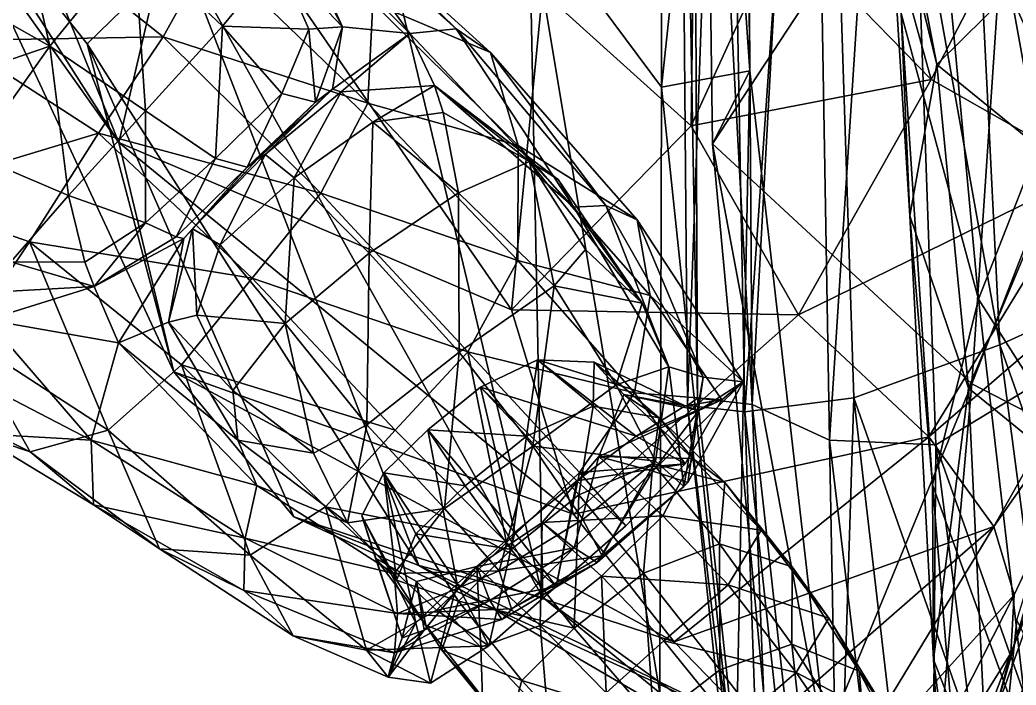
# Model space of a CAD drawing. Extents: x -76 to 76, y -20 to 79.
# Drawn here: x -2.969 to -1.429, y -11.153 to -10.124 of the extents above; entities that cross this region are included whole.
import ezdxf

# ---------------------------------------------------------------- set-up
doc = ezdxf.new("R2010")
doc.units = 0

msp = doc.modelspace()

# ---------------------------------------------------------------- linework, layer by layer
for points in [[(-1.5341, -9.0196, 29.2167), (-1.354, -8.9722, 29.2577), (-1.2498, -10.5338, 28.97)], [(-1.8369, -10.719, 29.5182), (-1.8488, -8.9928, 29.7515), (-1.9289, -9.0219, 29.6472)], [(-1.747, -9.0635, 29.8014), (-1.8488, -8.9928, 29.7515), (-1.8369, -10.719, 29.5182)], [(-1.9215, -10.709, 29.4018), (-1.9289, -9.0219, 29.6472), (-1.9511, -9.0791, 29.5125)], [(-1.9215, -10.709, 29.4018), (-1.8369, -10.719, 29.5182), (-1.9289, -9.0219, 29.6472)], [(-1.5341, -9.0196, 29.2167), (-1.4543, -10.6265, 28.918), (-1.7329, -9.0705, 29.2607)], [(-1.4543, -10.6265, 28.918), (-1.5341, -9.0196, 29.2167), (-1.2498, -10.5338, 28.97)], [(-3.3299, -9.0465, 13.2909), (-3.5645, -9.2606, 11.8281), (-2.8165, -10.3138, 13.3911)], [(-2.7079, -9.849, 14.0863), (-3.3299, -9.0465, 13.2909), (-2.8165, -10.3138, 13.3911)], [(-1.9798, -9.0726, 9.8239), (-1.9771, -10.2282, 10.5714), (-2.1819, -9.9529, 10.607)], [(-1.9798, -9.0726, 9.8239), (-1.8534, -9.0659, 9.8929), (-1.9771, -10.2282, 10.5714)], [(-1.8534, -9.0659, 9.8929), (-1.8404, -10.2029, 10.6231), (-1.9771, -10.2282, 10.5714)], [(-1.8534, -9.0659, 9.8929), (-1.9137, -9.1459, 9.7887), (-1.8404, -10.2029, 10.6231)], [(-1.8484, -10.7301, 29.0916), (-1.8788, -9.0928, 29.3715), (-1.7329, -9.0705, 29.2607)], [(-1.6798, -10.7085, 28.9619), (-1.8484, -10.7301, 29.0916), (-1.7329, -9.0705, 29.2607)], [(-1.7173, -10.774, 29.5924), (-1.747, -9.0635, 29.8014), (-1.8369, -10.719, 29.5182)], [(-1.747, -9.0635, 29.8014), (-1.7173, -10.774, 29.5924), (-1.6109, -9.1267, 29.7903)], [(-1.4543, -10.6265, 28.918), (-1.6798, -10.7085, 28.9619), (-1.7329, -9.0705, 29.2607)], [(-1.9368, -10.7205, 29.2555), (-1.9511, -9.0791, 29.5125), (-1.8788, -9.0928, 29.3715)], [(-1.9368, -10.7205, 29.2555), (-1.9215, -10.709, 29.4018), (-1.9511, -9.0791, 29.5125)], [(-1.3344, -10.6486, 29.4918), (-1.4274, -9.0751, 29.7113), (-1.6109, -9.1267, 29.7903)], [(-1.8484, -10.7301, 29.0916), (-1.9368, -10.7205, 29.2555), (-1.8788, -9.0928, 29.3715)], [(-1.7173, -10.774, 29.5924), (-1.5531, -10.7814, 29.5938), (-1.6109, -9.1267, 29.7903)], [(-1.5531, -10.7814, 29.5938), (-1.3344, -10.6486, 29.4918), (-1.6109, -9.1267, 29.7903)], [(-1.9137, -9.1459, 9.7887), (-1.8985, -10.3159, 10.5526), (-1.8404, -10.2029, 10.6231)], [(-1.9137, -9.1459, 9.7887), (-1.4237, -9.5928, 9.5305), (-1.8985, -10.3159, 10.5526)], [(-2.8165, -10.3138, 13.3911), (-3.5645, -9.2606, 11.8281), (-3.1118, -9.8516, 11.5283)], [(-1.4237, -9.5928, 9.5305), (-1.4975, -10.6868, 10.4346), (-1.8985, -10.3159, 10.5526)], [(-1.4237, -9.5928, 9.5305), (-1.1426, -9.7728, 9.4543), (-1.4975, -10.6868, 10.4346)], [(-1.365, -10.2449, 26.7323), (-1.4461, -9.6045, 26.1113), (-1.5551, -9.8267, 25.8263)], [(-1.365, -10.2449, 26.7323), (-1.2146, -9.9039, 26.6989), (-1.4461, -9.6045, 26.1113)], [(-2.7196, -10.0189, 11.115), (-2.486, -9.6561, 10.6308), (-2.1609, -11.0175, 12.5954)], [(-2.1609, -11.0175, 12.5954), (-2.486, -9.6561, 10.6308), (-2.1819, -9.9529, 10.607)], [(-1.1426, -9.7728, 9.4543), (-1.2584, -10.8103, 10.3688), (-1.4975, -10.6868, 10.4346)], [(-1.6775, -9.7924, 21.9784), (-1.7908, -9.9799, 20.0964), (-1.5604, -10.2162, 20.1035)], [(-1.4365, -9.9778, 21.9981), (-1.6775, -9.7924, 21.9784), (-1.5604, -10.2162, 20.1035)], [(-2.9685, -9.9739, 1.0641), (-3.1548, -9.8081, 1.0605), (-3.0695, -10.1563, 1.179)], [(-1.487, -10.5558, 26.546), (-1.5551, -9.8267, 25.8263), (-1.6068, -10.1141, 25.5413)], [(-1.487, -10.5558, 26.546), (-1.365, -10.2449, 26.7323), (-1.5551, -9.8267, 25.8263)], [(-1.9257, -9.8391, 18.1746), (-2.1614, -10.0802, 15.9315), (-1.9315, -10.2882, 18.0919)], [(-1.9257, -9.8391, 18.1746), (-1.9315, -10.2882, 18.0919), (-1.7908, -9.9799, 20.0964)], [(-2.7314, -10.6683, 13.0464), (-2.8165, -10.3138, 13.3911), (-3.1118, -9.8516, 11.5283)], [(-2.7314, -10.6683, 13.0464), (-3.1118, -9.8516, 11.5283), (-2.8654, -10.1614, 11.5341)], [(-2.7196, -10.0189, 11.115), (-2.8654, -10.1614, 11.5341), (-3.1118, -9.8516, 11.5283)], [(-2.7079, -9.849, 14.0863), (-2.8165, -10.3138, 13.3911), (-2.2093, -10.5724, 15.6086)], [(-2.1614, -10.0802, 15.9315), (-2.7079, -9.849, 14.0863), (-2.2093, -10.5724, 15.6086)], [(-1.5514, -10.1934, 24.3368), (-1.6272, -9.8836, 24.3916), (-1.6121, -9.8771, 23.1735)], [(-1.6272, -9.8836, 24.3916), (-1.5934, -10.4272, 25.3836), (-1.6068, -10.1141, 25.5413)], [(-1.6272, -9.8836, 24.3916), (-1.5514, -10.1934, 24.3368), (-1.5934, -10.4272, 25.3836)], [(-1.5514, -10.1934, 24.3368), (-1.6121, -9.8771, 23.1735), (-1.4001, -10.043, 23.1886)], [(-3.0897, -10.0707, -0.0235), (-2.9803, -9.9154, 0.0202), (-2.9229, -10.1646, -0.0266)], [(-2.9803, -9.9154, 0.0202), (-2.7927, -10.0044, 0.0239), (-2.9229, -10.1646, -0.0266)], [(-2.5503, -9.9608, 0.2545), (-2.5089, -9.9463, 0.3821), (-2.3663, -10.1452, 0.2475)], [(-2.5089, -9.9463, 0.3821), (-2.4574, -9.9782, 0.5478), (-2.295, -10.138, 0.3758)], [(-2.5089, -9.9463, 0.3821), (-2.295, -10.138, 0.3758), (-2.3663, -10.1452, 0.2475)], [(-2.5531, -9.9805, 0.1677), (-2.5503, -9.9608, 0.2545), (-2.4704, -10.1349, 0.1645)], [(-2.5503, -9.9608, 0.2545), (-2.3663, -10.1452, 0.2475), (-2.4704, -10.1349, 0.1645)], [(-1.9799, -11.1649, 12.5867), (-2.1609, -11.0175, 12.5954), (-2.1819, -9.9529, 10.607)], [(-1.9799, -11.1649, 12.5867), (-2.1819, -9.9529, 10.607), (-1.9771, -10.2282, 10.5714)], [(-2.9685, -9.9739, 1.0641), (-3.0695, -10.1563, 1.179), (-2.7478, -10.1503, 1.0955)], [(-2.9685, -9.9739, 1.0641), (-2.7478, -10.1503, 1.0955), (-2.6749, -10.0186, 0.9156)], [(-2.5531, -9.9805, 0.1677), (-2.4704, -10.1349, 0.1645), (-2.5707, -10.03, 0.1022)], [(-2.4574, -9.9782, 0.5478), (-2.4238, -10.0979, 0.7486), (-2.2419, -10.1748, 0.5407)], [(-2.4574, -9.9782, 0.5478), (-2.2419, -10.1748, 0.5407), (-2.295, -10.138, 0.3758)], [(-1.5604, -10.2162, 20.1035), (-1.7908, -9.9799, 20.0964), (-1.9315, -10.2882, 18.0919)], [(-1.4365, -9.9778, 21.9981), (-1.5604, -10.2162, 20.1035), (-1.3118, -10.3575, 20.1069)], [(-1.1848, -10.0693, 22.0178), (-1.4365, -9.9778, 21.9981), (-1.3118, -10.3575, 20.1069)], [(-2.7753, -10.2649, -0.004), (-2.9229, -10.1646, -0.0266), (-2.7927, -10.0044, 0.0239)], [(-2.6561, -10.1339, 0.0387), (-2.7753, -10.2649, -0.004), (-2.7927, -10.0044, 0.0239)], [(-2.6561, -10.1339, 0.0387), (-2.7927, -10.0044, 0.0239), (-2.5707, -10.03, 0.1022)], [(-2.7196, -10.0189, 11.115), (-2.3525, -10.968, 12.7098), (-2.8654, -10.1614, 11.5341)], [(-2.4316, -10.2532, 0.9536), (-2.6749, -10.0186, 0.9156), (-2.7478, -10.1503, 1.0955)], [(-2.3525, -10.968, 12.7098), (-2.7196, -10.0189, 11.115), (-2.1609, -11.0175, 12.5954)], [(-2.4316, -10.2532, 0.9536), (-2.4238, -10.0979, 0.7486), (-2.6749, -10.0186, 0.9156)], [(-2.6561, -10.1339, 0.0387), (-2.5707, -10.03, 0.1022), (-2.5224, -10.1385, 0.1131)], [(-2.4704, -10.1349, 0.1645), (-2.5224, -10.1385, 0.1131), (-2.5707, -10.03, 0.1022)], [(-1.3588, -10.35, 24.3391), (-1.5514, -10.1934, 24.3368), (-1.4001, -10.043, 23.1886)], [(-3.1752, -10.251, -0.0242), (-3.0897, -10.0707, -0.0235), (-2.9229, -10.1646, -0.0266)], [(-2.1614, -10.0802, 15.9315), (-2.2093, -10.5724, 15.6086), (-1.9315, -10.2882, 18.0919)], [(-2.4238, -10.0979, 0.7486), (-2.4316, -10.2532, 0.9536), (-2.1991, -10.3182, 0.7622)], [(-2.4238, -10.0979, 0.7486), (-2.1991, -10.3182, 0.7622), (-2.2419, -10.1748, 0.5407)], [(-1.5584, -10.8431, 26.2818), (-1.6068, -10.1141, 25.5413), (-1.5934, -10.4272, 25.3836)], [(-1.5584, -10.8431, 26.2818), (-1.487, -10.5558, 26.546), (-1.6068, -10.1141, 25.5413)], [(-2.7753, -10.2649, -0.004), (-2.6561, -10.1339, 0.0387), (-2.667, -10.3385, 0.0405)], [(-2.6561, -10.1339, 0.0387), (-2.5645, -10.2382, 0.0732), (-2.667, -10.3385, 0.0405)], [(-2.5645, -10.2382, 0.0732), (-2.6561, -10.1339, 0.0387), (-2.5224, -10.1385, 0.1131)], [(-2.4704, -10.1349, 0.1645), (-2.5122, -10.2513, 0.1357), (-2.5224, -10.1385, 0.1131)], [(-2.5122, -10.2513, 0.1357), (-2.4704, -10.1349, 0.1645), (-2.4859, -10.2311, 0.1836)], [(-2.4704, -10.1349, 0.1645), (-2.3663, -10.1452, 0.2475), (-2.4859, -10.2311, 0.1836)], [(-3.0695, -10.1563, 1.179), (-2.8481, -10.2993, 1.1931), (-2.7478, -10.1503, 1.0955)], [(-2.5041, -10.3921, 1.1317), (-2.7478, -10.1503, 1.0955), (-2.8481, -10.2993, 1.1931)], [(-2.5041, -10.3921, 1.1317), (-2.4316, -10.2532, 0.9536), (-2.7478, -10.1503, 1.0955)], [(-2.5122, -10.2513, 0.1357), (-2.5645, -10.2382, 0.0732), (-2.5224, -10.1385, 0.1131)], [(-2.4724, -10.2353, 0.1745), (-2.4859, -10.2311, 0.1836), (-2.3663, -10.1452, 0.2475)], [(-2.3283, -10.2255, 0.201), (-2.4724, -10.2353, 0.1745), (-2.3663, -10.1452, 0.2475)], [(-2.1129, -10.414, 0.2351), (-2.3663, -10.1452, 0.2475), (-2.295, -10.138, 0.3758)], [(-2.3283, -10.2255, 0.201), (-2.3663, -10.1452, 0.2475), (-2.1129, -10.414, 0.2351)], [(-2.0632, -10.4113, 0.3368), (-2.295, -10.138, 0.3758), (-2.2419, -10.1748, 0.5407)], [(-2.0632, -10.4113, 0.3368), (-2.1129, -10.414, 0.2351), (-2.295, -10.138, 0.3758)], [(-3.042, -10.3331, -0.027), (-3.1752, -10.251, -0.0242), (-2.9229, -10.1646, -0.0266)], [(-3.0695, -10.1563, 1.179), (-3.1637, -10.3948, 1.1459), (-2.8481, -10.2993, 1.1931)], [(-2.8943, -10.3955, -0.0069), (-3.042, -10.3331, -0.027), (-2.9229, -10.1646, -0.0266)], [(-2.7753, -10.2649, -0.004), (-2.8943, -10.3955, -0.0069), (-2.9229, -10.1646, -0.0266)], [(-2.3525, -10.968, 12.7098), (-2.5457, -10.8928, 12.8777), (-2.8654, -10.1614, 11.5341)], [(-2.5457, -10.8928, 12.8777), (-2.7314, -10.6683, 13.0464), (-2.8654, -10.1614, 11.5341)], [(-2.0149, -10.4333, 0.5083), (-2.2419, -10.1748, 0.5407), (-2.1991, -10.3182, 0.7622)], [(-2.0149, -10.4333, 0.5083), (-2.0632, -10.4113, 0.3368), (-2.2419, -10.1748, 0.5407)], [(-1.5514, -10.1934, 24.3368), (-1.5023, -10.6939, 25.3152), (-1.5934, -10.4272, 25.3836)], [(-1.5514, -10.1934, 24.3368), (-1.3588, -10.35, 24.3391), (-1.5023, -10.6939, 25.3152)], [(-1.9771, -10.2282, 10.5714), (-1.8404, -10.2029, 10.6231), (-1.8629, -11.3153, 12.6163)], [(-1.8404, -10.2029, 10.6231), (-1.8985, -10.3159, 10.5526), (-1.7171, -11.2877, 12.6426)], [(-1.8404, -10.2029, 10.6231), (-1.7171, -11.2877, 12.6426), (-1.8629, -11.3153, 12.6163)], [(-2.4724, -10.2353, 0.1745), (-2.3283, -10.2255, 0.201), (-2.4235, -10.2825, 0.1391)], [(-2.3283, -10.2255, 0.201), (-2.3147, -10.2675, 0.1696), (-2.4235, -10.2825, 0.1391)], [(-2.1371, -10.371, 0.1888), (-2.1814, -10.3432, 0.1593), (-2.3283, -10.2255, 0.201)], [(-2.1371, -10.371, 0.1888), (-2.3283, -10.2255, 0.201), (-2.1129, -10.414, 0.2351)], [(-2.1814, -10.3432, 0.1593), (-2.3147, -10.2675, 0.1696), (-2.3283, -10.2255, 0.201)], [(-1.8629, -11.3153, 12.6163), (-1.9799, -11.1649, 12.5867), (-1.9771, -10.2282, 10.5714)], [(-1.7655, -10.5803, 18.0664), (-1.5604, -10.2162, 20.1035), (-1.9315, -10.2882, 18.0919)], [(-1.5604, -10.2162, 20.1035), (-1.7655, -10.5803, 18.0664), (-1.3118, -10.3575, 20.1069)], [(-2.6182, -10.3521, 0.1028), (-2.667, -10.3385, 0.0405), (-2.5645, -10.2382, 0.0732)], [(-2.5122, -10.2513, 0.1357), (-2.6182, -10.3521, 0.1028), (-2.5645, -10.2382, 0.0732)], [(-2.5122, -10.2513, 0.1357), (-2.4859, -10.2311, 0.1836), (-2.6016, -10.3388, 0.1471)], [(-2.5901, -10.3321, 0.1378), (-2.6016, -10.3388, 0.1471), (-2.4859, -10.2311, 0.1836)], [(-2.4724, -10.2353, 0.1745), (-2.5901, -10.3321, 0.1378), (-2.4859, -10.2311, 0.1836)], [(-2.5901, -10.3321, 0.1378), (-2.4724, -10.2353, 0.1745), (-2.5455, -10.3685, 0.101)], [(-2.4724, -10.2353, 0.1745), (-2.4235, -10.2825, 0.1391), (-2.5455, -10.3685, 0.101)], [(-2.6182, -10.3521, 0.1028), (-2.5122, -10.2513, 0.1357), (-2.6016, -10.3388, 0.1471)], [(-2.4316, -10.2532, 0.9536), (-2.5041, -10.3921, 1.1317), (-2.1996, -10.4963, 0.9849)], [(-2.4316, -10.2532, 0.9536), (-2.1996, -10.4963, 0.9849), (-2.1991, -10.3182, 0.7622)], [(-1.365, -10.2449, 26.7323), (-1.487, -10.5558, 26.546), (-1.238, -10.9461, 27.2616)], [(-2.8943, -10.3955, -0.0069), (-2.7753, -10.2649, -0.004), (-2.7753, -10.4378, 0.0327)], [(-2.7753, -10.2649, -0.004), (-2.667, -10.3385, 0.0405), (-2.7753, -10.4378, 0.0327)], [(-2.291, -10.3914, 0.108), (-2.4235, -10.2825, 0.1391), (-2.3147, -10.2675, 0.1696)], [(-2.1814, -10.3432, 0.1593), (-2.291, -10.3914, 0.108), (-2.3147, -10.2675, 0.1696)], [(-2.4293, -10.4851, 0.0632), (-2.5455, -10.3685, 0.101), (-2.4235, -10.2825, 0.1391)], [(-2.291, -10.3914, 0.108), (-2.4293, -10.4851, 0.0632), (-2.4235, -10.2825, 0.1391)], [(-1.7655, -10.5803, 18.0664), (-1.9315, -10.2882, 18.0919), (-2.2093, -10.5724, 15.6086)], [(-3.1637, -10.3948, 1.1459), (-2.9545, -10.4674, 1.14), (-2.8481, -10.2993, 1.1931)], [(-2.6104, -10.5238, 1.2165), (-2.8481, -10.2993, 1.1931), (-2.9545, -10.4674, 1.14)], [(-2.6104, -10.5238, 1.2165), (-2.5041, -10.3921, 1.1317), (-2.8481, -10.2993, 1.1931)], [(-2.7314, -10.6683, 13.0464), (-2.1134, -10.8884, 15.4885), (-2.8165, -10.3138, 13.3911)], [(-2.1134, -10.8884, 15.4885), (-2.2093, -10.5724, 15.6086), (-2.8165, -10.3138, 13.3911)], [(-1.9946, -10.5502, 0.7642), (-2.1991, -10.3182, 0.7622), (-2.1996, -10.4963, 0.9849)], [(-1.9946, -10.5502, 0.7642), (-2.0149, -10.4333, 0.5083), (-2.1991, -10.3182, 0.7622)], [(-1.8985, -10.3159, 10.5526), (-1.7961, -11.4111, 12.6298), (-1.7171, -11.2877, 12.6426)], [(-1.7961, -11.4111, 12.6298), (-1.8985, -10.3159, 10.5526), (-1.4975, -10.6868, 10.4346)], [(-2.8943, -10.3955, -0.0069), (-2.9833, -10.4981, 0.0207), (-3.042, -10.3331, -0.027)], [(-2.7023, -10.4474, 0.1193), (-2.5901, -10.3321, 0.1378), (-2.6595, -10.4722, 0.0869)], [(-2.5901, -10.3321, 0.1378), (-2.7023, -10.4474, 0.1193), (-2.6016, -10.3388, 0.1471)], [(-2.5901, -10.3321, 0.1378), (-2.5455, -10.3685, 0.101), (-2.6595, -10.4722, 0.0869)], [(-2.7278, -10.4596, 0.0878), (-2.7753, -10.4378, 0.0327), (-2.667, -10.3385, 0.0405)], [(-2.6182, -10.3521, 0.1028), (-2.7278, -10.4596, 0.0878), (-2.667, -10.3385, 0.0405)], [(-2.7023, -10.4474, 0.1193), (-2.7157, -10.4623, 0.1271), (-2.6016, -10.3388, 0.1471)], [(-2.6182, -10.3521, 0.1028), (-2.6016, -10.3388, 0.1471), (-2.7157, -10.4623, 0.1271)], [(-2.291, -10.3914, 0.108), (-2.1814, -10.3432, 0.1593), (-2.143, -10.5355, 0.092)], [(-2.1371, -10.371, 0.1888), (-2.0073, -10.562, 0.1513), (-2.1814, -10.3432, 0.1593)], [(-2.1814, -10.3432, 0.1593), (-2.0946, -10.4791, 0.1346), (-2.143, -10.5355, 0.092)], [(-2.0073, -10.562, 0.1513), (-2.0946, -10.4791, 0.1346), (-2.1814, -10.3432, 0.1593)], [(-1.3588, -10.35, 24.3391), (-1.3207, -10.8422, 25.2981), (-1.5023, -10.6939, 25.3152)], [(-2.7278, -10.4596, 0.0878), (-2.6182, -10.3521, 0.1028), (-2.7157, -10.4623, 0.1271)], [(-1.7655, -10.5803, 18.0664), (-1.564, -10.7689, 18.0692), (-1.3118, -10.3575, 20.1069)], [(-1.2165, -10.4694, 20.1055), (-1.3118, -10.3575, 20.1069), (-1.564, -10.7689, 18.0692)], [(-2.5592, -10.5939, 0.053), (-2.6595, -10.4722, 0.0869), (-2.5455, -10.3685, 0.101)], [(-2.4293, -10.4851, 0.0632), (-2.5592, -10.5939, 0.053), (-2.5455, -10.3685, 0.101)], [(-2.1371, -10.371, 0.1888), (-2.1129, -10.414, 0.2351), (-2.0073, -10.562, 0.1513)], [(-2.9545, -10.4674, 1.14), (-3.1637, -10.3948, 1.1459), (-3.0534, -10.6154, 0.9724)], [(-2.9833, -10.4981, 0.0207), (-2.8943, -10.3955, -0.0069), (-2.8688, -10.4988, 0.0426)], [(-2.8943, -10.3955, -0.0069), (-2.7753, -10.4378, 0.0327), (-2.8688, -10.4988, 0.0426)], [(-2.5041, -10.3921, 1.1317), (-2.6104, -10.5238, 1.2165), (-2.2765, -10.6374, 1.1531)], [(-2.5041, -10.3921, 1.1317), (-2.2765, -10.6374, 1.1531), (-2.1996, -10.4963, 0.9849)], [(-2.4293, -10.4851, 0.0632), (-2.291, -10.3914, 0.108), (-2.29, -10.638, 0.0437)], [(-2.291, -10.3914, 0.108), (-2.143, -10.5355, 0.092), (-2.29, -10.638, 0.0437)], [(-2.1129, -10.414, 0.2351), (-2.0632, -10.4113, 0.3368), (-1.966, -10.6606, 0.1899)], [(-2.0632, -10.4113, 0.3368), (-2.0149, -10.4333, 0.5083), (-1.9127, -10.6769, 0.2852)], [(-2.0632, -10.4113, 0.3368), (-1.9127, -10.6769, 0.2852), (-1.966, -10.6606, 0.1899)], [(-2.1129, -10.414, 0.2351), (-1.966, -10.6606, 0.1899), (-2.0073, -10.562, 0.1513)], [(-1.5567, -11.1131, 26.0817), (-1.5584, -10.8431, 26.2818), (-1.5934, -10.4272, 25.3836)], [(-1.5567, -11.1131, 26.0817), (-1.5934, -10.4272, 25.3836), (-1.5023, -10.6939, 25.3152)], [(-2.8547, -10.5364, 0.0801), (-2.8688, -10.4988, 0.0426), (-2.7753, -10.4378, 0.0327)], [(-2.7278, -10.4596, 0.0878), (-2.8547, -10.5364, 0.0801), (-2.7753, -10.4378, 0.0327)], [(-2.0149, -10.4333, 0.5083), (-1.9946, -10.5502, 0.7642), (-1.8507, -10.6838, 0.4483)], [(-2.0149, -10.4333, 0.5083), (-1.8507, -10.6838, 0.4483), (-1.9127, -10.6769, 0.2852)], [(-2.7023, -10.4474, 0.1193), (-2.7395, -10.5915, 0.1058), (-2.7157, -10.4623, 0.1271)], [(-2.7395, -10.5915, 0.1058), (-2.7023, -10.4474, 0.1193), (-2.696, -10.5809, 0.0858)], [(-2.7023, -10.4474, 0.1193), (-2.6595, -10.4722, 0.0869), (-2.696, -10.5809, 0.0858)], [(-2.9545, -10.4674, 1.14), (-3.0534, -10.6154, 0.9724), (-2.833, -10.7587, 0.9521)], [(-2.7193, -10.6576, 1.1413), (-2.6104, -10.5238, 1.2165), (-2.9545, -10.4674, 1.14)], [(-2.7193, -10.6576, 1.1413), (-2.9545, -10.4674, 1.14), (-2.833, -10.7587, 0.9521)], [(-2.7278, -10.4596, 0.0878), (-2.7157, -10.4623, 0.1271), (-2.8547, -10.5364, 0.0801)], [(-2.7157, -10.4623, 0.1271), (-2.817, -10.6235, 0.1369), (-2.8547, -10.5364, 0.0801)], [(-2.7395, -10.5915, 0.1058), (-2.817, -10.6235, 0.1369), (-2.7157, -10.4623, 0.1271)], [(-2.6595, -10.4722, 0.0869), (-2.5592, -10.5939, 0.053), (-2.696, -10.5809, 0.0858)], [(-1.4635, -10.9074, 18.0716), (-1.2165, -10.4694, 20.1055), (-1.564, -10.7689, 18.0692)], [(-1.2165, -10.4694, 20.1055), (-1.4635, -10.9074, 18.0716), (-1.2175, -10.5577, 20.1133)], [(-2.5592, -10.5939, 0.053), (-2.4293, -10.4851, 0.0632), (-2.433, -10.7504, 0.0355)], [(-2.4293, -10.4851, 0.0632), (-2.29, -10.638, 0.0437), (-2.433, -10.7504, 0.0355)], [(-2.143, -10.5355, 0.092), (-2.0946, -10.4791, 0.1346), (-2.0073, -10.562, 0.1513)], [(-3.0123, -10.5452, 0.0693), (-2.9833, -10.4981, 0.0207), (-2.8547, -10.5364, 0.0801)], [(-2.9833, -10.4981, 0.0207), (-2.8688, -10.4988, 0.0426), (-2.8547, -10.5364, 0.0801)], [(-2.0188, -10.701, 1.0072), (-2.1996, -10.4963, 0.9849), (-2.2765, -10.6374, 1.1531)], [(-2.0188, -10.701, 1.0072), (-1.9946, -10.5502, 0.7642), (-2.1996, -10.4963, 0.9849)], [(-3.0123, -10.5452, 0.0693), (-2.8547, -10.5364, 0.0801), (-3.0198, -10.5882, 0.1481)], [(-2.8547, -10.5364, 0.0801), (-2.817, -10.6235, 0.1369), (-3.0198, -10.5882, 0.1481)], [(-2.6104, -10.5238, 1.2165), (-2.7193, -10.6576, 1.1413), (-2.3891, -10.7586, 1.2187)], [(-2.6104, -10.5238, 1.2165), (-2.3891, -10.7586, 1.2187), (-2.2765, -10.6374, 1.1531)], [(-2.1763, -10.7836, 0.0617), (-2.29, -10.638, 0.0437), (-2.143, -10.5355, 0.092)], [(-2.0475, -10.6886, 0.1018), (-2.1763, -10.7836, 0.0617), (-2.143, -10.5355, 0.092)], [(-2.0475, -10.6886, 0.1018), (-2.143, -10.5355, 0.092), (-2.0073, -10.562, 0.1513)], [(-1.4543, -10.6265, 28.918), (-1.2498, -10.5338, 28.97), (-1.0824, -11.6796, 28.7481)], [(-1.9946, -10.5502, 0.7642), (-2.0188, -10.701, 1.0072), (-1.884, -10.7119, 0.7523)], [(-1.9946, -10.5502, 0.7642), (-1.884, -10.7119, 0.7523), (-1.8507, -10.6838, 0.4483)], [(-2.0475, -10.6886, 0.1018), (-2.0073, -10.562, 0.1513), (-1.966, -10.6606, 0.1899)], [(-1.487, -10.5558, 26.546), (-1.5584, -10.8431, 26.2818), (-1.4051, -11.2651, 27.0366)], [(-1.487, -10.5558, 26.546), (-1.4051, -11.2651, 27.0366), (-1.238, -10.9461, 27.2616)], [(-1.4635, -10.9074, 18.0716), (-1.4318, -11.0131, 18.0804), (-1.2175, -10.5577, 20.1133)], [(-1.4368, -11.1034, 18.1025), (-1.2578, -10.6288, 20.144), (-1.2175, -10.5577, 20.1133)], [(-1.4318, -11.0131, 18.0804), (-1.4368, -11.1034, 18.1025), (-1.2175, -10.5577, 20.1133)], [(-2.7395, -10.5915, 0.1058), (-2.696, -10.5809, 0.0858), (-2.6403, -10.6971, 0.0644)], [(-2.5592, -10.5939, 0.053), (-2.6403, -10.6971, 0.0644), (-2.696, -10.5809, 0.0858)], [(-2.1134, -10.8884, 15.4885), (-1.7655, -10.5803, 18.0664), (-2.2093, -10.5724, 15.6086)], [(-1.7655, -10.5803, 18.0664), (-2.1134, -10.8884, 15.4885), (-1.564, -10.7689, 18.0692)], [(-3.0444, -10.6783, 0.2662), (-3.0198, -10.5882, 0.1481), (-2.8594, -10.7743, 0.2454)], [(-3.0198, -10.5882, 0.1481), (-2.817, -10.6235, 0.1369), (-2.8594, -10.7743, 0.2454)], [(-2.7395, -10.5915, 0.1058), (-2.6324, -10.7743, 0.0842), (-2.817, -10.6235, 0.1369)], [(-2.6324, -10.7743, 0.0842), (-2.7395, -10.5915, 0.1058), (-2.6403, -10.6971, 0.0644)], [(-2.6403, -10.6971, 0.0644), (-2.5592, -10.5939, 0.053), (-2.5156, -10.7944, 0.0515)], [(-2.5592, -10.5939, 0.053), (-2.433, -10.7504, 0.0355), (-2.5156, -10.7944, 0.0515)], [(-3.131, -10.7045, 0.7262), (-2.9536, -10.7922, 0.695), (-3.0534, -10.6154, 0.9724)], [(-2.9536, -10.7922, 0.695), (-2.833, -10.7587, 0.9521), (-3.0534, -10.6154, 0.9724)], [(-2.8594, -10.7743, 0.2454), (-2.817, -10.6235, 0.1369), (-2.6032, -10.8442, 0.1292)], [(-2.6324, -10.7743, 0.0842), (-2.6032, -10.8442, 0.1292), (-2.817, -10.6235, 0.1369)], [(-1.4543, -10.6265, 28.918), (-1.3019, -11.7816, 28.6866), (-1.6798, -10.7085, 28.9619)], [(-1.4368, -11.1034, 18.1025), (-1.4642, -11.2051, 18.1333), (-1.2578, -10.6288, 20.144)], [(-1.4642, -11.2051, 18.1333), (-1.3248, -10.7191, 20.1927), (-1.2578, -10.6288, 20.144)], [(-1.3019, -11.7816, 28.6866), (-1.4543, -10.6265, 28.918), (-1.0824, -11.6796, 28.7481)], [(-2.3128, -10.8797, 0.0524), (-2.433, -10.7504, 0.0355), (-2.29, -10.638, 0.0437)], [(-2.2765, -10.6374, 1.1531), (-2.3891, -10.7586, 1.2187), (-2.217, -10.9324, 1.1693)], [(-2.1763, -10.7836, 0.0617), (-2.3128, -10.8797, 0.0524), (-2.29, -10.638, 0.0437)], [(-2.1039, -10.8243, 1.1401), (-2.2765, -10.6374, 1.1531), (-2.217, -10.9324, 1.1693)], [(-2.1039, -10.8243, 1.1401), (-2.0188, -10.701, 1.0072), (-2.2765, -10.6374, 1.1531)], [(-2.7193, -10.6576, 1.1413), (-2.833, -10.7587, 0.9521), (-2.6133, -10.9519, 0.9371)], [(-2.7193, -10.6576, 1.1413), (-2.4966, -10.8771, 1.1336), (-2.3891, -10.7586, 1.2187)], [(-2.4966, -10.8771, 1.1336), (-2.7193, -10.6576, 1.1413), (-2.6133, -10.9519, 0.9371)], [(-2.2572, -10.6923, 0.8625), (-2.186, -10.7678, 0.9447), (-2.1692, -10.6499, 0.8124)], [(-2.2572, -10.6923, 0.8625), (-2.1692, -10.6499, 0.8124), (-2.0164, -10.7681, 0.9187)], [(-2.186, -10.7678, 0.9447), (-2.0827, -10.7214, 0.8825), (-2.1692, -10.6499, 0.8124)], [(-1.9407, -10.721, 0.7243), (-2.0164, -10.7681, 0.9187), (-2.1692, -10.6499, 0.8124)], [(-2.0812, -10.6537, 0.6883), (-2.1692, -10.6499, 0.8124), (-2.0827, -10.7214, 0.8825)], [(-2.0812, -10.6537, 0.6883), (-1.9407, -10.721, 0.7243), (-2.1692, -10.6499, 0.8124)], [(-1.9809, -10.7393, 0.7155), (-2.0812, -10.6537, 0.6883), (-2.0827, -10.7214, 0.8825)], [(-1.9407, -10.721, 0.7243), (-2.0812, -10.6537, 0.6883), (-2.0354, -10.7037, 0.5565)], [(-2.0812, -10.6537, 0.6883), (-1.9809, -10.7393, 0.7155), (-2.0354, -10.7037, 0.5565)], [(-1.3344, -10.6486, 29.4918), (-1.5531, -10.7814, 29.5938), (-1.1674, -11.8693, 29.2805)], [(-2.7314, -10.6683, 13.0464), (-2.5457, -10.8928, 12.8777), (-1.9574, -11.0859, 15.4712)], [(-2.1134, -10.8884, 15.4885), (-2.7314, -10.6683, 13.0464), (-1.9574, -11.0859, 15.4712)], [(-1.9866, -10.8066, 0.1479), (-2.0475, -10.6886, 0.1018), (-1.966, -10.6606, 0.1899)], [(-1.9425, -10.8455, 0.241), (-1.9866, -10.8066, 0.1479), (-1.966, -10.6606, 0.1899)], [(-1.9127, -10.6769, 0.2852), (-1.9425, -10.8455, 0.241), (-1.966, -10.6606, 0.1899)], [(-3.0444, -10.6783, 0.2662), (-2.8594, -10.7743, 0.2454), (-3.0383, -10.7637, 0.4423)], [(-2.0475, -10.6886, 0.1018), (-1.9866, -10.8066, 0.1479), (-2.1763, -10.7836, 0.0617)], [(-1.9905, -10.8221, 0.4206), (-1.9367, -10.8393, 0.3442), (-1.8507, -10.6838, 0.4483)], [(-1.9193, -10.7281, 0.5194), (-1.9905, -10.8221, 0.4206), (-1.8507, -10.6838, 0.4483)], [(-1.9425, -10.8455, 0.241), (-1.9127, -10.6769, 0.2852), (-1.9367, -10.8393, 0.3442)], [(-1.9127, -10.6769, 0.2852), (-1.8507, -10.6838, 0.4483), (-1.9367, -10.8393, 0.3442)], [(-1.9193, -10.7281, 0.5194), (-1.8507, -10.6838, 0.4483), (-1.884, -10.7119, 0.7523)], [(-1.5913, -11.7414, 12.6585), (-1.7961, -11.4111, 12.6298), (-1.4975, -10.6868, 10.4346)], [(-1.5913, -11.7414, 12.6585), (-1.4975, -10.6868, 10.4346), (-1.2584, -10.8103, 10.3688)], [(-2.9536, -10.7922, 0.695), (-3.131, -10.7045, 0.7262), (-3.0383, -10.7637, 0.4423)], [(-2.6324, -10.7743, 0.0842), (-2.6403, -10.6971, 0.0644), (-2.5156, -10.7944, 0.0515)], [(-2.186, -10.7678, 0.9447), (-2.2572, -10.6923, 0.8625), (-2.3385, -10.7582, 0.8626)], [(-2.2041, -10.917, 0.9783), (-2.3385, -10.7582, 0.8626), (-2.2572, -10.6923, 0.8625)], [(-2.108, -10.8372, 0.9863), (-2.2041, -10.917, 0.9783), (-2.2572, -10.6923, 0.8625)], [(-2.108, -10.8372, 0.9863), (-2.2572, -10.6923, 0.8625), (-2.0164, -10.7681, 0.9187)], [(-2.0188, -10.701, 1.0072), (-2.1039, -10.8243, 1.1401), (-1.9406, -10.8105, 0.9939)], [(-2.074, -10.7993, 0.4835), (-2.0354, -10.7037, 0.5565), (-1.929, -10.8023, 0.537)], [(-1.9193, -10.7281, 0.5194), (-2.0354, -10.7037, 0.5565), (-2.074, -10.7993, 0.4835)], [(-1.9809, -10.7393, 0.7155), (-1.929, -10.8023, 0.537), (-2.0354, -10.7037, 0.5565)], [(-1.9193, -10.7281, 0.5194), (-1.9407, -10.721, 0.7243), (-2.0354, -10.7037, 0.5565)], [(-2.0188, -10.701, 1.0072), (-1.9406, -10.8105, 0.9939), (-1.884, -10.7119, 0.7523)], [(-1.4719, -11.3313, 25.9558), (-1.5567, -11.1131, 26.0817), (-1.5023, -10.6939, 25.3152)], [(-1.4719, -11.3313, 25.9558), (-1.5023, -10.6939, 25.3152), (-1.3207, -10.8422, 25.2981)], [(-1.9407, -10.721, 0.7243), (-1.884, -10.7119, 0.7523), (-2.0164, -10.7681, 0.9187)], [(-1.884, -10.7119, 0.7523), (-1.9406, -10.8105, 0.9939), (-2.0164, -10.7681, 0.9187)], [(-1.9407, -10.721, 0.7243), (-1.9193, -10.7281, 0.5194), (-1.884, -10.7119, 0.7523)], [(-1.9215, -10.709, 29.4018), (-1.9368, -10.7205, 29.2555), (-1.7868, -11.9725, 29.1597)], [(-1.9368, -10.7205, 29.2555), (-1.8484, -10.7301, 29.0916), (-1.8063, -11.9576, 29.0147)], [(-1.9368, -10.7205, 29.2555), (-1.8063, -11.9576, 29.0147), (-1.7868, -11.9725, 29.1597)], [(-1.9215, -10.709, 29.4018), (-1.7868, -11.9725, 29.1597), (-1.8369, -10.719, 29.5182)], [(-1.8484, -10.7301, 29.0916), (-1.6798, -10.7085, 28.9619), (-1.7185, -11.9342, 28.8486)], [(-1.7173, -10.774, 29.5924), (-1.8369, -10.719, 29.5182), (-1.6943, -12.0013, 29.2806)], [(-1.7868, -11.9725, 29.1597), (-1.6943, -12.0013, 29.2806), (-1.8369, -10.719, 29.5182)], [(-1.6798, -10.7085, 28.9619), (-1.5437, -11.8822, 28.7198), (-1.7185, -11.9342, 28.8486)], [(-1.3019, -11.7816, 28.6866), (-1.5437, -11.8822, 28.7198), (-1.6798, -10.7085, 28.9619)], [(-1.4774, -11.5305, 18.1913), (-1.4276, -11.0526, 20.3108), (-1.3248, -10.7191, 20.1927)], [(-1.4642, -11.2051, 18.1333), (-1.4774, -11.5305, 18.1913), (-1.3248, -10.7191, 20.1927)], [(-2.186, -10.7678, 0.9447), (-2.1052, -10.8586, 1.0015), (-2.0827, -10.7214, 0.8825)], [(-2.1052, -10.8586, 1.0015), (-1.9906, -10.8104, 0.9305), (-2.0827, -10.7214, 0.8825)], [(-1.9809, -10.7393, 0.7155), (-2.0827, -10.7214, 0.8825), (-1.9906, -10.8104, 0.9305)], [(-1.9905, -10.8221, 0.4206), (-1.9193, -10.7281, 0.5194), (-2.074, -10.7993, 0.4835)], [(-1.8484, -10.7301, 29.0916), (-1.7185, -11.9342, 28.8486), (-1.8063, -11.9576, 29.0147)], [(-2.4628, -10.9018, 0.0634), (-2.5156, -10.7944, 0.0515), (-2.433, -10.7504, 0.0355)], [(-2.3128, -10.8797, 0.0524), (-2.4628, -10.9018, 0.0634), (-2.433, -10.7504, 0.0355)], [(-1.8793, -10.8398, 0.7351), (-1.9809, -10.7393, 0.7155), (-1.9906, -10.8104, 0.9305)], [(-1.9809, -10.7393, 0.7155), (-1.8793, -10.8398, 0.7351), (-1.929, -10.8023, 0.537)], [(-2.9536, -10.7922, 0.695), (-3.0383, -10.7637, 0.4423), (-2.8556, -10.8741, 0.4106)], [(-2.8594, -10.7743, 0.2454), (-2.8556, -10.8741, 0.4106), (-3.0383, -10.7637, 0.4423)], [(-2.9536, -10.7922, 0.695), (-2.7533, -10.9421, 0.6686), (-2.833, -10.7587, 0.9521)], [(-2.7533, -10.9421, 0.6686), (-2.6133, -10.9519, 0.9371), (-2.833, -10.7587, 0.9521)], [(-2.217, -10.9324, 1.1693), (-2.3891, -10.7586, 1.2187), (-2.4966, -10.8771, 1.1336)], [(-2.2932, -10.9963, 0.9462), (-2.4067, -10.8247, 0.8365), (-2.3385, -10.7582, 0.8626)], [(-2.2809, -10.8448, 0.9419), (-2.3385, -10.7582, 0.8626), (-2.4067, -10.8247, 0.8365)], [(-2.2809, -10.8448, 0.9419), (-2.186, -10.7678, 0.9447), (-2.3385, -10.7582, 0.8626)], [(-2.2041, -10.917, 0.9783), (-2.2932, -10.9963, 0.9462), (-2.3385, -10.7582, 0.8626)], [(-2.6209, -10.9255, 0.2162), (-2.8594, -10.7743, 0.2454), (-2.6032, -10.8442, 0.1292)], [(-2.8594, -10.7743, 0.2454), (-2.6209, -10.9255, 0.2162), (-2.8556, -10.8741, 0.4106)], [(-2.6324, -10.7743, 0.0842), (-2.4628, -10.9018, 0.0634), (-2.6032, -10.8442, 0.1292)], [(-2.4628, -10.9018, 0.0634), (-2.6324, -10.7743, 0.0842), (-2.5156, -10.7944, 0.0515)], [(-2.186, -10.7678, 0.9447), (-2.2809, -10.8448, 0.9419), (-2.2099, -10.9431, 0.9974)], [(-2.1052, -10.8586, 1.0015), (-2.186, -10.7678, 0.9447), (-2.2099, -10.9431, 0.9974)], [(-2.1134, -10.8884, 15.4885), (-1.9574, -11.0859, 15.4712), (-1.564, -10.7689, 18.0692)], [(-2.108, -10.8372, 0.9863), (-2.0164, -10.7681, 0.9187), (-1.9406, -10.8105, 0.9939)], [(-1.4635, -10.9074, 18.0716), (-1.564, -10.7689, 18.0692), (-1.9574, -11.0859, 15.4712)], [(-1.7173, -10.774, 29.5924), (-1.5634, -12.0663, 29.3746), (-1.5531, -10.7814, 29.5938)], [(-1.5634, -12.0663, 29.3746), (-1.7173, -10.774, 29.5924), (-1.6943, -12.0013, 29.2806)], [(-1.5634, -12.0663, 29.3746), (-1.3894, -12.0586, 29.3913), (-1.5531, -10.7814, 29.5938)], [(-1.5531, -10.7814, 29.5938), (-1.3894, -12.0586, 29.3913), (-1.1674, -11.8693, 29.2805)], [(-2.7533, -10.9421, 0.6686), (-2.9536, -10.7922, 0.695), (-2.8556, -10.8741, 0.4106)], [(-2.3128, -10.8797, 0.0524), (-2.1763, -10.7836, 0.0617), (-2.2283, -10.9764, 0.1043)], [(-2.1763, -10.7836, 0.0617), (-2.0991, -10.8968, 0.1169), (-2.2283, -10.9764, 0.1043)], [(-1.9866, -10.8066, 0.1479), (-2.0991, -10.8968, 0.1169), (-2.1763, -10.7836, 0.0617)], [(-2.074, -10.7993, 0.4835), (-1.9751, -10.8912, 0.4407), (-2.1616, -10.9012, 0.4514)], [(-2.074, -10.7993, 0.4835), (-2.1616, -10.9012, 0.4514), (-2.1123, -10.9407, 0.3849)], [(-1.9905, -10.8221, 0.4206), (-2.074, -10.7993, 0.4835), (-2.1123, -10.9407, 0.3849)], [(-2.0324, -10.9065, 1.0866), (-2.108, -10.8372, 0.9863), (-1.9406, -10.8105, 0.9939)], [(-2.1052, -10.8586, 1.0015), (-2.0052, -10.9799, 1.0078), (-1.9906, -10.8104, 0.9305)], [(-2.1039, -10.8243, 1.1401), (-2.0324, -10.9065, 1.0866), (-1.9406, -10.8105, 0.9939)], [(-2.0692, -10.9528, 0.2085), (-2.0991, -10.8968, 0.1169), (-1.9866, -10.8066, 0.1479)], [(-1.9751, -10.8912, 0.4407), (-2.074, -10.7993, 0.4835), (-1.929, -10.8023, 0.537)], [(-1.9425, -10.8455, 0.241), (-2.0692, -10.9528, 0.2085), (-1.9866, -10.8066, 0.1479)], [(-2.0052, -10.9799, 1.0078), (-1.8874, -10.9342, 0.9345), (-1.9906, -10.8104, 0.9305)], [(-1.8793, -10.8398, 0.7351), (-1.9906, -10.8104, 0.9305), (-1.8874, -10.9342, 0.9345)], [(-1.9751, -10.8912, 0.4407), (-1.929, -10.8023, 0.537), (-1.8232, -10.9133, 0.5266)], [(-1.8793, -10.8398, 0.7351), (-1.8232, -10.9133, 0.5266), (-1.929, -10.8023, 0.537)], [(-1.3788, -11.8902, 12.6256), (-1.5913, -11.7414, 12.6585), (-1.2584, -10.8103, 10.3688)], [(-2.4067, -10.8247, 0.8365), (-2.4407, -10.8912, 0.7629), (-2.3868, -10.9908, 0.8271)], [(-2.3573, -11.0567, 0.8458), (-2.4407, -10.8912, 0.7629), (-2.4067, -10.8247, 0.8365)], [(-2.3571, -10.9191, 0.9141), (-2.4067, -10.8247, 0.8365), (-2.3868, -10.9908, 0.8271)], [(-2.3571, -10.9191, 0.9141), (-2.2809, -10.8448, 0.9419), (-2.4067, -10.8247, 0.8365)], [(-2.2932, -10.9963, 0.9462), (-2.3573, -11.0567, 0.8458), (-2.4067, -10.8247, 0.8365)], [(-2.1039, -10.8243, 1.1401), (-2.217, -10.9324, 1.1693), (-2.1401, -11.0003, 1.0839)], [(-2.0324, -10.9065, 1.0866), (-2.1039, -10.8243, 1.1401), (-2.1401, -11.0003, 1.0839)], [(-1.9905, -10.8221, 0.4206), (-2.1123, -10.9407, 0.3849), (-2.0768, -10.9635, 0.3075)], [(-1.9367, -10.8393, 0.3442), (-1.9905, -10.8221, 0.4206), (-2.0768, -10.9635, 0.3075)], [(-2.6209, -10.9255, 0.2162), (-2.6032, -10.8442, 0.1292), (-2.3908, -10.9804, 0.1089)], [(-2.4628, -10.9018, 0.0634), (-2.3908, -10.9804, 0.1089), (-2.6032, -10.8442, 0.1292)], [(-2.2041, -10.917, 0.9783), (-2.108, -10.8372, 0.9863), (-2.1401, -11.0003, 1.0839)], [(-2.108, -10.8372, 0.9863), (-2.0324, -10.9065, 1.0866), (-2.1401, -11.0003, 1.0839)], [(-1.9425, -10.8455, 0.241), (-1.9367, -10.8393, 0.3442), (-2.0768, -10.9635, 0.3075)], [(-1.775, -10.9701, 0.7394), (-1.8793, -10.8398, 0.7351), (-1.8874, -10.9342, 0.9345)], [(-1.8793, -10.8398, 0.7351), (-1.775, -10.9701, 0.7394), (-1.8232, -10.9133, 0.5266)], [(-1.5584, -10.8431, 26.2818), (-1.5567, -11.1131, 26.0817), (-1.4967, -11.5744, 26.782)], [(-1.5584, -10.8431, 26.2818), (-1.4967, -11.5744, 26.782), (-1.4051, -11.2651, 27.0366)], [(-1.2941, -11.4628, 25.9144), (-1.4719, -11.3313, 25.9558), (-1.3207, -10.8422, 25.2981)], [(-2.2809, -10.8448, 0.9419), (-2.3571, -10.9191, 0.9141), (-2.2099, -10.9431, 0.9974)], [(-2.1052, -10.8586, 1.0015), (-2.2099, -10.9431, 0.9974), (-2.1125, -11.0646, 1.0053)], [(-2.0052, -10.9799, 1.0078), (-2.1052, -10.8586, 1.0015), (-2.1125, -11.0646, 1.0053)], [(-2.0692, -10.9528, 0.2085), (-1.9425, -10.8455, 0.241), (-2.0768, -10.9635, 0.3075)], [(-2.6209, -10.9255, 0.2162), (-2.6229, -11.0068, 0.3797), (-2.8556, -10.8741, 0.4106)], [(-2.7533, -10.9421, 0.6686), (-2.8556, -10.8741, 0.4106), (-2.6229, -11.0068, 0.3797)], [(-2.4966, -10.8771, 1.1336), (-2.6133, -10.9519, 0.9371), (-2.4336, -11.0986, 0.9307)], [(-2.3253, -11.0372, 1.1009), (-2.4966, -10.8771, 1.1336), (-2.4336, -11.0986, 0.9307)], [(-2.3253, -11.0372, 1.1009), (-2.217, -10.9324, 1.1693), (-2.4966, -10.8771, 1.1336)], [(-2.4628, -10.9018, 0.0634), (-2.3128, -10.8797, 0.0524), (-2.3908, -10.9804, 0.1089)], [(-2.3128, -10.8797, 0.0524), (-2.2283, -10.9764, 0.1043), (-2.3908, -10.9804, 0.1089)], [(-2.3525, -10.968, 12.7098), (-1.8248, -11.2228, 15.4565), (-2.5457, -10.8928, 12.8777)], [(-1.8248, -11.2228, 15.4565), (-1.9574, -11.0859, 15.4712), (-2.5457, -10.8928, 12.8777)], [(-2.3782, -11.0799, 0.633), (-2.4196, -10.9566, 0.6205), (-2.4407, -10.8912, 0.7629)], [(-2.3868, -10.9908, 0.8271), (-2.4407, -10.8912, 0.7629), (-2.4196, -10.9566, 0.6205)], [(-2.3573, -11.0567, 0.8458), (-2.3782, -11.0799, 0.633), (-2.4407, -10.8912, 0.7629)], [(-2.1649, -11.0607, 0.4028), (-2.2628, -10.9697, 0.4418), (-2.1616, -10.9012, 0.4514)], [(-2.1123, -10.9407, 0.3849), (-2.1616, -10.9012, 0.4514), (-2.2628, -10.9697, 0.4418)], [(-2.2283, -10.9764, 0.1043), (-2.0991, -10.8968, 0.1169), (-2.0692, -10.9528, 0.2085)], [(-2.0702, -10.9845, 0.4036), (-2.1649, -11.0607, 0.4028), (-2.1616, -10.9012, 0.4514)], [(-1.9751, -10.8912, 0.4407), (-2.0702, -10.9845, 0.4036), (-2.1616, -10.9012, 0.4514)], [(-1.9751, -10.8912, 0.4407), (-1.8742, -10.9976, 0.4169), (-2.0702, -10.9845, 0.4036)], [(-1.8742, -10.9976, 0.4169), (-1.9751, -10.8912, 0.4407), (-1.8232, -10.9133, 0.5266)], [(-2.3571, -10.9191, 0.9141), (-2.3868, -10.9908, 0.8271), (-2.2914, -11.023, 0.9676)], [(-2.3571, -10.9191, 0.9141), (-2.2914, -11.023, 0.9676), (-2.2099, -10.9431, 0.9974)], [(-2.2932, -10.9963, 0.9462), (-2.2041, -10.917, 0.9783), (-2.2445, -11.0923, 1.0397)], [(-2.2041, -10.917, 0.9783), (-2.1401, -11.0003, 1.0839), (-2.2445, -11.0923, 1.0397)], [(-1.8248, -11.2228, 15.4565), (-1.4635, -10.9074, 18.0716), (-1.9574, -11.0859, 15.4712)], [(-1.8742, -10.9976, 0.4169), (-1.8232, -10.9133, 0.5266), (-1.7187, -11.0492, 0.5344)], [(-1.8248, -11.2228, 15.4565), (-1.7226, -11.3349, 15.4609), (-1.4635, -10.9074, 18.0716)], [(-1.775, -10.9701, 0.7394), (-1.7187, -11.0492, 0.5344), (-1.8232, -10.9133, 0.5266)], [(-1.7226, -11.3349, 15.4609), (-1.4318, -11.0131, 18.0804), (-1.4635, -10.9074, 18.0716)], [(-2.6209, -10.9255, 0.2162), (-2.3854, -11.0422, 0.1934), (-2.6229, -11.0068, 0.3797)], [(-2.3854, -11.0422, 0.1934), (-2.6209, -10.9255, 0.2162), (-2.3908, -10.9804, 0.1089)], [(-2.217, -10.9324, 1.1693), (-2.3253, -11.0372, 1.1009), (-2.1401, -11.0003, 1.0839)], [(-2.0052, -10.9799, 1.0078), (-1.8872, -11.1291, 0.9616), (-1.8874, -10.9342, 0.9345)], [(-1.775, -10.9701, 0.7394), (-1.8874, -10.9342, 0.9345), (-1.7759, -11.0897, 0.8889)], [(-1.8872, -11.1291, 0.9616), (-1.7759, -11.0897, 0.8889), (-1.8874, -10.9342, 0.9345)], [(-2.5467, -11.0765, 0.6541), (-2.7533, -10.9421, 0.6686), (-2.6229, -11.0068, 0.3797)], [(-2.7533, -10.9421, 0.6686), (-2.5467, -11.0765, 0.6541), (-2.6133, -10.9519, 0.9371)], [(-2.5467, -11.0765, 0.6541), (-2.4336, -11.0986, 0.9307), (-2.6133, -10.9519, 0.9371)], [(-2.1125, -11.0646, 1.0053), (-2.2099, -10.9431, 0.9974), (-2.2914, -11.023, 0.9676)], [(-2.2427, -11.022, 0.3694), (-2.1123, -10.9407, 0.3849), (-2.2628, -10.9697, 0.4418)], [(-2.2427, -11.022, 0.3694), (-2.2243, -11.0513, 0.2887), (-2.1123, -10.9407, 0.3849)], [(-2.2243, -11.0513, 0.2887), (-2.0768, -10.9635, 0.3075), (-2.1123, -10.9407, 0.3849)], [(-2.3418, -11.0601, 0.647), (-2.3868, -10.9908, 0.8271), (-2.4196, -10.9566, 0.6205)], [(-2.3418, -11.0601, 0.647), (-2.4196, -10.9566, 0.6205), (-2.356, -10.9924, 0.4874)], [(-2.4196, -10.9566, 0.6205), (-2.3782, -11.0799, 0.633), (-2.356, -10.9924, 0.4874)], [(-2.2091, -11.0348, 0.1917), (-2.2283, -10.9764, 0.1043), (-2.0692, -10.9528, 0.2085)], [(-2.2243, -11.0513, 0.2887), (-2.2091, -11.0348, 0.1917), (-2.0768, -10.9635, 0.3075)], [(-2.2091, -11.0348, 0.1917), (-2.0692, -10.9528, 0.2085), (-2.0768, -10.9635, 0.3075)], [(-2.3854, -11.0422, 0.1934), (-2.3908, -10.9804, 0.1089), (-2.2283, -10.9764, 0.1043)], [(-2.2091, -11.0348, 0.1917), (-2.3854, -11.0422, 0.1934), (-2.2283, -10.9764, 0.1043)], [(-2.2564, -11.0944, 0.4725), (-2.356, -10.9924, 0.4874), (-2.2628, -10.9697, 0.4418)], [(-2.2628, -10.9697, 0.4418), (-2.356, -10.9924, 0.4874), (-2.344, -11.0677, 0.4326)], [(-2.3525, -10.968, 12.7098), (-2.1609, -11.0175, 12.5954), (-1.7226, -11.3349, 15.4609)], [(-1.8248, -11.2228, 15.4565), (-2.3525, -10.968, 12.7098), (-1.7226, -11.3349, 15.4609)], [(-2.2427, -11.022, 0.3694), (-2.2628, -10.9697, 0.4418), (-2.344, -11.0677, 0.4326)], [(-2.1649, -11.0607, 0.4028), (-2.2564, -11.0944, 0.4725), (-2.2628, -10.9697, 0.4418)], [(-2.0052, -10.9799, 1.0078), (-2.1125, -11.0646, 1.0053), (-1.9889, -11.2083, 0.9614)], [(-1.8872, -11.1291, 0.9616), (-2.0052, -10.9799, 1.0078), (-1.9889, -11.2083, 0.9614)], [(-1.6714, -11.1313, 0.7028), (-1.775, -10.9701, 0.7394), (-1.7759, -11.0897, 0.8889)], [(-1.775, -10.9701, 0.7394), (-1.6714, -11.1313, 0.7028), (-1.7187, -11.0492, 0.5344)], [(-2.3868, -10.9908, 0.8271), (-2.3418, -11.0601, 0.647), (-2.3169, -11.0988, 0.8708)], [(-2.3868, -10.9908, 0.8271), (-2.3169, -11.0988, 0.8708), (-2.2914, -11.023, 0.9676)], [(-2.3782, -11.0799, 0.633), (-2.344, -11.0677, 0.4326), (-2.356, -10.9924, 0.4874)], [(-2.3573, -11.0567, 0.8458), (-2.2932, -10.9963, 0.9462), (-2.3347, -11.1499, 0.9084)], [(-2.2564, -11.0944, 0.4725), (-2.3418, -11.0601, 0.647), (-2.356, -10.9924, 0.4874)], [(-2.2932, -10.9963, 0.9462), (-2.2445, -11.0923, 1.0397), (-2.3347, -11.1499, 0.9084)], [(-2.1649, -11.0607, 0.4028), (-2.0702, -10.9845, 0.4036), (-2.0626, -11.1648, 0.3815)], [(-1.8742, -10.9976, 0.4169), (-1.9735, -11.0843, 0.3778), (-2.0702, -10.9845, 0.4036)], [(-2.0702, -10.9845, 0.4036), (-1.9735, -11.0843, 0.3778), (-2.0626, -11.1648, 0.3815)], [(-1.8742, -10.9976, 0.4169), (-1.769, -11.1333, 0.4311), (-1.9735, -11.0843, 0.3778)], [(-1.769, -11.1333, 0.4311), (-1.8742, -10.9976, 0.4169), (-1.7187, -11.0492, 0.5344)], [(-2.5467, -11.0765, 0.6541), (-2.6229, -11.0068, 0.3797), (-2.39, -11.1028, 0.3414)], [(-2.3854, -11.0422, 0.1934), (-2.39, -11.1028, 0.3414), (-2.6229, -11.0068, 0.3797)], [(-2.3253, -11.0372, 1.1009), (-2.2445, -11.0923, 1.0397), (-2.1401, -11.0003, 1.0839)], [(-1.7226, -11.3349, 15.4609), (-1.6581, -11.4585, 15.501), (-1.4318, -11.0131, 18.0804)], [(-1.6581, -11.4585, 15.501), (-1.4368, -11.1034, 18.1025), (-1.4318, -11.0131, 18.0804)], [(-2.2427, -11.022, 0.3694), (-2.344, -11.0677, 0.4326), (-2.39, -11.1028, 0.3414)], [(-2.2243, -11.0513, 0.2887), (-2.2427, -11.022, 0.3694), (-2.39, -11.1028, 0.3414)], [(-2.1932, -11.1459, 0.9732), (-2.2914, -11.023, 0.9676), (-2.3169, -11.0988, 0.8708)], [(-2.1932, -11.1459, 0.9732), (-2.1125, -11.0646, 1.0053), (-2.2914, -11.023, 0.9676)], [(-2.1609, -11.0175, 12.5954), (-1.9799, -11.1649, 12.5867), (-1.7226, -11.3349, 15.4609)], [(-2.3253, -11.0372, 1.1009), (-2.4336, -11.0986, 0.9307), (-2.2445, -11.0923, 1.0397)], [(-2.2243, -11.0513, 0.2887), (-2.39, -11.1028, 0.3414), (-2.3854, -11.0422, 0.1934)], [(-2.2091, -11.0348, 0.1917), (-2.2243, -11.0513, 0.2887), (-2.3854, -11.0422, 0.1934)], [(-2.3782, -11.0799, 0.633), (-2.3573, -11.0567, 0.8458), (-2.3997, -11.1407, 0.6445)], [(-2.3573, -11.0567, 0.8458), (-2.3347, -11.1499, 0.9084), (-2.3997, -11.1407, 0.6445)], [(-2.3418, -11.0601, 0.647), (-2.2564, -11.0944, 0.4725), (-2.2539, -11.1714, 0.6658)], [(-2.3418, -11.0601, 0.647), (-2.2539, -11.1714, 0.6658), (-2.3169, -11.0988, 0.8708)], [(-1.769, -11.1333, 0.4311), (-1.7187, -11.0492, 0.5344), (-1.6179, -11.2128, 0.5111)], [(-1.6714, -11.1313, 0.7028), (-1.6179, -11.2128, 0.5111), (-1.7187, -11.0492, 0.5344)], [(-1.3173, -11.2678, 20.3435), (-1.4276, -11.0526, 20.3108), (-1.4774, -11.5305, 18.1913)], [(-2.3782, -11.0799, 0.633), (-2.3997, -11.1407, 0.6445), (-2.344, -11.0677, 0.4326)], [(-2.3997, -11.1407, 0.6445), (-2.39, -11.1028, 0.3414), (-2.344, -11.0677, 0.4326)], [(-2.2564, -11.0944, 0.4725), (-2.1649, -11.0607, 0.4028), (-2.1525, -11.2052, 0.4651)], [(-2.1125, -11.0646, 1.0053), (-2.1932, -11.1459, 0.9732), (-1.9889, -11.2083, 0.9614)], [(-2.1649, -11.0607, 0.4028), (-2.0626, -11.1648, 0.3815), (-2.1525, -11.2052, 0.4651)], [(-2.5467, -11.0765, 0.6541), (-2.3997, -11.1407, 0.6445), (-2.4336, -11.0986, 0.9307)], [(-2.3997, -11.1407, 0.6445), (-2.5467, -11.0765, 0.6541), (-2.39, -11.1028, 0.3414)], [(-2.0626, -11.1648, 0.3815), (-1.9735, -11.0843, 0.3778), (-1.8664, -11.2171, 0.396)], [(-1.769, -11.1333, 0.4311), (-1.8664, -11.2171, 0.396), (-1.9735, -11.0843, 0.3778)], [(-1.8872, -11.1291, 0.9616), (-1.7525, -11.3036, 0.8611), (-1.7759, -11.0897, 0.8889)], [(-1.7525, -11.3036, 0.8611), (-1.659, -11.274, 0.7882), (-1.7759, -11.0897, 0.8889)], [(-1.6714, -11.1313, 0.7028), (-1.7759, -11.0897, 0.8889), (-1.659, -11.274, 0.7882)], [(-2.4336, -11.0986, 0.9307), (-2.3347, -11.1499, 0.9084), (-2.2445, -11.0923, 1.0397)], [(-2.3997, -11.1407, 0.6445), (-2.3347, -11.1499, 0.9084), (-2.4336, -11.0986, 0.9307)], [(-2.2151, -11.2237, 0.8737), (-2.3169, -11.0988, 0.8708), (-2.2539, -11.1714, 0.6658)], [(-2.2151, -11.2237, 0.8737), (-2.1932, -11.1459, 0.9732), (-2.3169, -11.0988, 0.8708)], [(-2.2564, -11.0944, 0.4725), (-2.1525, -11.2052, 0.4651), (-2.2539, -11.1714, 0.6658)], [(-1.6581, -11.4585, 15.501), (-1.6239, -11.5943, 15.5507), (-1.4368, -11.1034, 18.1025)], [(-1.6239, -11.5943, 15.5507), (-1.4642, -11.2051, 18.1333), (-1.4368, -11.1034, 18.1025)], [(-1.5567, -11.1131, 26.0817), (-1.5152, -11.8542, 26.5415), (-1.4967, -11.5744, 26.782)], [(-1.5567, -11.1131, 26.0817), (-1.4719, -11.3313, 25.9558), (-1.5152, -11.8542, 26.5415)], [(-1.8872, -11.1291, 0.9616), (-1.9889, -11.2083, 0.9614), (-1.8395, -11.3729, 0.8616)], [(-1.7525, -11.3036, 0.8611), (-1.8872, -11.1291, 0.9616), (-1.8395, -11.3729, 0.8616)], [(-1.769, -11.1333, 0.4311), (-1.6597, -11.2931, 0.4216), (-1.8664, -11.2171, 0.396)], [(-1.6597, -11.2931, 0.4216), (-1.769, -11.1333, 0.4311), (-1.6179, -11.2128, 0.5111)], [(-1.5717, -11.3246, 0.5993), (-1.6714, -11.1313, 0.7028), (-1.659, -11.274, 0.7882)], [(-1.6714, -11.1313, 0.7028), (-1.5717, -11.3246, 0.5993), (-1.6179, -11.2128, 0.5111)], [(-2.1932, -11.1459, 0.9732), (-2.2151, -11.2237, 0.8737), (-2.0646, -11.2859, 0.9289)], [(-2.1932, -11.1459, 0.9732), (-2.0646, -11.2859, 0.9289), (-1.9889, -11.2083, 0.9614)]]:
    msp.add_3dface(points)

doc.saveas('drawing.dxf')
